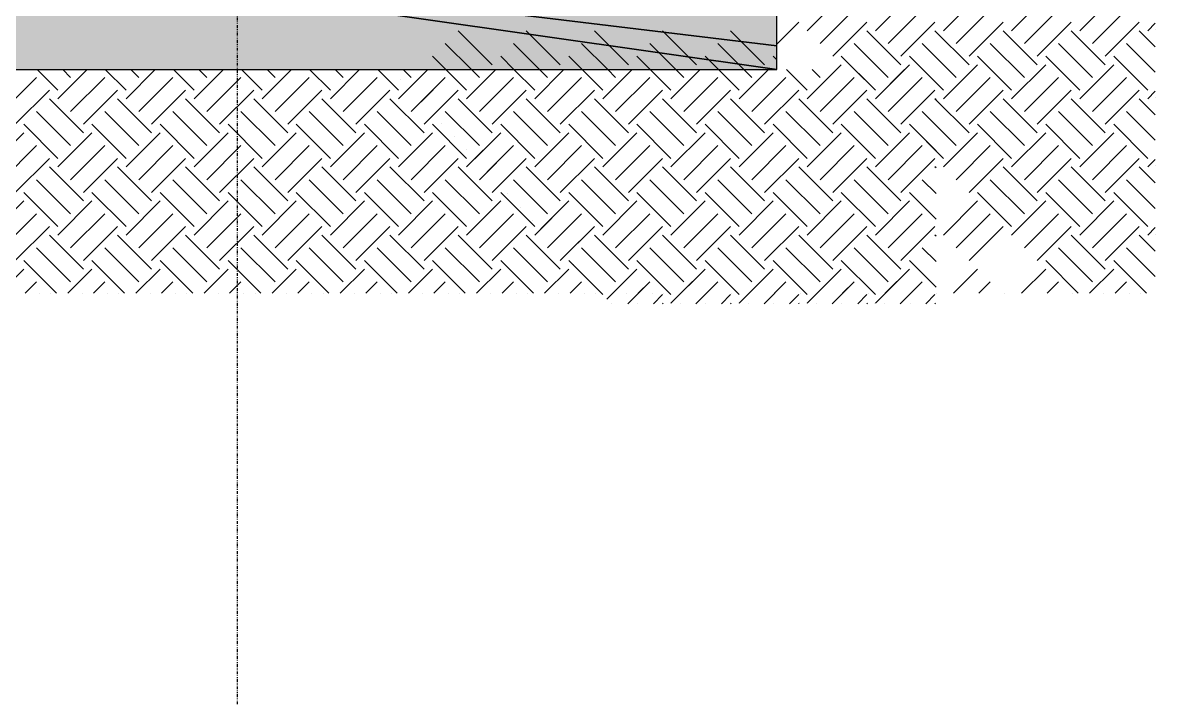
# Model space of a CAD drawing. Extents: x 37185 to 43130, y -8131 to -3926.
# Drawn here: x 38851.8 to 39047.8, y -7832.6 to -7714.5 of the extents above; entities that cross this region are included whole.
import ezdxf

# ---------------------------------------------------------------- set-up
doc = ezdxf.new("R2010")
doc.units = 0
doc.header["$MEASUREMENT"] = 0
doc.linetypes.add('ESTILO_TQS_0004', pattern=[1.12, 0.5, -0.2, 0.01, -0.2, 0.01, -0.2])
for name, color, linetype in [('47', 15, 'CONTINUOUS'), ('52', 3, 'CONTINUOUS'), ('70', 160, 'CONTINUOUS'), ('96', 252, 'CONTINUOUS')]:
    doc.layers.add(name, color=color, linetype=linetype)

msp = doc.modelspace()

# ---------------------------------------------------------------- linework, layer by layer
at = {"layer": '47', "linetype": 'Continuous'}
for p, q in [((38987.57, -7715.9), (38993.46, -7710)), ((38999.36, -7715.9), (39005.25, -7710)), ((39011.14, -7715.9), (39017.03, -7710)), ((39022.93, -7715.9), (39028.82, -7710)), ((39034.71, -7715.9), (39040.6, -7710)), ((38989.78, -7718.11), (38995.67, -7712.21)), ((39001.56, -7718.11), (39007.46, -7712.21)), ((39013.35, -7718.11), (39019.24, -7712.21)), ((39025.14, -7718.11), (39031.03, -7712.21)), ((39036.92, -7718.11), (39042.81, -7712.21)), ((38982.29, -7718.23), (38986.1, -7714.42)), ((38991.99, -7720.32), (38997.88, -7714.42)), ((39003.77, -7720.32), (39009.67, -7714.42)), ((39015.56, -7720.32), (39021.45, -7714.42)), ((39027.34, -7720.32), (39033.24, -7714.42)), ((39039.13, -7720.32), (39045.02, -7714.42)), ((39046.5, -7715.9), (39047.79, -7714.6)), ((38933.06, -7721.79), (38927.17, -7715.9)), ((38944.85, -7721.79), (38938.96, -7715.9)), ((38956.63, -7721.79), (38950.74, -7715.9)), ((38968.42, -7721.79), (38962.53, -7715.9)), ((38980.2, -7721.79), (38974.31, -7715.9)), ((38982.29, -7716.51), (38982.29, -7716.51)), ((39003.77, -7721.79), (38997.88, -7715.9)), ((39015.56, -7721.79), (39009.67, -7715.9)), ((39027.34, -7721.79), (39021.45, -7715.9)), ((39039.13, -7721.79), (39033.24, -7715.9)), ((39047.79, -7718.67), (39045.02, -7715.9)), ((39047.79, -7715.72), (39047.79, -7715.72)), ((38929.48, -7722.62), (38924.96, -7718.11)), ((38941.26, -7722.62), (38936.75, -7718.11)), ((38953.05, -7722.62), (38948.53, -7718.11)), ((38964.83, -7722.62), (38960.32, -7718.11)), ((38976.62, -7722.62), (38972.1, -7718.11)), ((39001.56, -7724), (38995.67, -7718.11)), ((39013.35, -7724), (39007.46, -7718.11)), ((39025.14, -7724), (39019.24, -7718.11)), ((39036.92, -7724), (39031.03, -7718.11)), ((39047.79, -7723.09), (39042.81, -7718.11)), ((38925.06, -7722.62), (38922.75, -7720.32)), ((38936.84, -7722.62), (38934.54, -7720.32)), ((38948.63, -7722.62), (38946.32, -7720.32)), ((38960.41, -7722.62), (38958.11, -7720.32)), ((38972.2, -7722.62), (38969.89, -7720.32)), ((38982.29, -7720.93), (38981.68, -7720.32)), ((38999.36, -7726.21), (38993.46, -7720.32)), ((39011.14, -7726.21), (39005.25, -7720.32)), ((39022.93, -7726.21), (39017.03, -7720.32)), ((39034.71, -7726.21), (39028.82, -7720.32)), ((39046.5, -7726.21), (39040.6, -7720.32)), ((38982.29, -7721.17), (38982.29, -7721.17)), ((38987.57, -7727.68), (38993.46, -7721.79)), ((38999.36, -7727.68), (39005.25, -7721.79)), ((39011.14, -7727.68), (39017.03, -7721.79)), ((39022.93, -7727.68), (39028.82, -7721.79)), ((39034.71, -7727.68), (39040.6, -7721.79)), ((38848.36, -7729.89), (38854.25, -7724)), ((38857.93, -7726.21), (38854.35, -7722.62)), ((38857.93, -7727.68), (38863, -7722.62)), ((38860.14, -7724), (38858.77, -7722.62)), ((38860.14, -7729.89), (38866.04, -7724)), ((38869.72, -7726.21), (38866.13, -7722.62)), ((38869.72, -7727.68), (38874.78, -7722.62)), ((38871.93, -7724), (38870.55, -7722.62)), ((38871.93, -7729.89), (38877.82, -7724)), ((38881.5, -7726.21), (38877.92, -7722.62)), ((38881.5, -7727.68), (38886.57, -7722.62)), ((38883.71, -7724), (38882.34, -7722.62)), ((38883.71, -7729.89), (38889.61, -7724)), ((38893.29, -7726.21), (38889.7, -7722.62)), ((38893.29, -7727.68), (38898.35, -7722.62)), ((38895.5, -7724), (38894.12, -7722.62)), ((38895.5, -7729.89), (38901.39, -7724)), ((38905.07, -7726.21), (38901.49, -7722.62)), ((38905.07, -7727.68), (38910.14, -7722.62)), ((38907.28, -7724), (38905.91, -7722.62)), ((38907.28, -7729.89), (38913.18, -7724)), ((38916.86, -7726.21), (38913.27, -7722.62)), ((38916.86, -7727.68), (38921.92, -7722.62)), ((38917.19, -7724.4), (38917.19, -7724.4)), ((38919.07, -7724), (38917.69, -7722.62)), ((38919.07, -7724), (38917.69, -7722.62)), ((38918.62, -7725.92), (38921.92, -7722.62)), ((38919.07, -7729.89), (38924.96, -7724)), ((38920.76, -7728.2), (38924.96, -7724)), ((38928.64, -7726.21), (38925.06, -7722.62)), ((38928.64, -7727.68), (38933.71, -7722.62)), ((38928.64, -7727.68), (38933.71, -7722.62)), ((38930.85, -7724), (38929.48, -7722.62)), ((38930.85, -7729.89), (38936.75, -7724)), ((38930.85, -7729.89), (38936.75, -7724)), ((38933.9, -7722.62), (38933.9, -7722.62)), ((38940.43, -7726.21), (38936.84, -7722.62)), ((38940.43, -7727.68), (38945.49, -7722.62)), ((38940.43, -7727.68), (38945.49, -7722.62)), ((38942.64, -7724), (38941.26, -7722.62)), ((38942.64, -7729.89), (38948.53, -7724)), ((38942.64, -7729.89), (38948.53, -7724)), ((38945.68, -7722.62), (38945.68, -7722.62)), ((38952.21, -7726.21), (38948.63, -7722.62)), ((38952.21, -7727.68), (38957.28, -7722.62)), ((38952.21, -7727.68), (38957.28, -7722.62)), ((38954.42, -7724), (38953.05, -7722.62)), ((38954.42, -7729.89), (38960.32, -7724)), ((38954.42, -7729.89), (38960.32, -7724)), ((38957.47, -7722.62), (38957.47, -7722.62)), ((38964, -7726.21), (38960.41, -7722.62)), ((38964, -7727.68), (38969.06, -7722.62)), ((38964, -7727.68), (38969.06, -7722.62)), ((38966.21, -7724), (38964.83, -7722.62)), ((38966.21, -7729.89), (38972.1, -7724)), ((38966.21, -7729.89), (38972.1, -7724)), ((38969.25, -7722.62), (38969.25, -7722.62)), ((38975.79, -7726.21), (38972.2, -7722.62)), ((38975.79, -7727.68), (38980.85, -7722.62)), ((38975.79, -7727.68), (38980.85, -7722.62)), ((38977.99, -7724), (38976.62, -7722.62)), ((38977.99, -7729.89), (38983.89, -7724)), ((38977.99, -7729.89), (38983.89, -7724)), ((38981.04, -7722.62), (38981.04, -7722.62)), ((38987.57, -7726.21), (38983.98, -7722.62)), ((38987.57, -7727.68), (38992.63, -7722.62)), ((38989.78, -7724), (38988.4, -7722.62)), ((38989.78, -7729.89), (38995.67, -7724)), ((38989.78, -7729.89), (38995.67, -7724)), ((38999.36, -7726.21), (38995.77, -7722.62)), ((38999.36, -7727.68), (39004.42, -7722.62)), ((39001.56, -7724), (39000.19, -7722.62)), ((39001.56, -7729.89), (39007.46, -7724)), ((39001.56, -7729.89), (39007.46, -7724)), ((39009.85, -7724.91), (39007.55, -7722.62)), ((39013.35, -7729.89), (39019.24, -7724)), ((39025.14, -7729.89), (39031.03, -7724)), ((39036.92, -7729.89), (39042.81, -7724)), ((38850.57, -7732.1), (38856.46, -7726.21)), ((38862.35, -7732.1), (38868.25, -7726.21)), ((38874.14, -7732.1), (38880.03, -7726.21)), ((38885.92, -7732.1), (38891.82, -7726.21)), ((38897.71, -7732.1), (38903.6, -7726.21)), ((38909.49, -7732.1), (38915.39, -7726.21)), ((38921.28, -7732.1), (38927.17, -7726.21)), ((38922.91, -7730.47), (38927.17, -7726.21)), ((38933.06, -7732.1), (38938.96, -7726.21)), ((38933.06, -7732.1), (38938.96, -7726.21)), ((38944.85, -7732.1), (38950.74, -7726.21)), ((38944.85, -7732.1), (38950.74, -7726.21)), ((38956.63, -7732.1), (38962.53, -7726.21)), ((38956.63, -7732.1), (38962.53, -7726.21)), ((38968.42, -7732.1), (38974.31, -7726.21)), ((38968.42, -7732.1), (38974.31, -7726.21)), ((38980.2, -7732.1), (38986.1, -7726.21)), ((38980.2, -7732.1), (38986.1, -7726.21)), ((38991.99, -7732.1), (38997.88, -7726.21)), ((38991.99, -7732.1), (38997.88, -7726.21)), ((39003.77, -7732.1), (39009.67, -7726.21)), ((39003.77, -7732.1), (39009.67, -7726.21)), ((39015.56, -7732.1), (39021.45, -7726.21)), ((39027.34, -7732.1), (39033.24, -7726.21)), ((39039.13, -7732.1), (39045.02, -7726.21)), ((39046.5, -7727.68), (39047.79, -7726.38)), ((38862.35, -7733.57), (38856.46, -7727.68)), ((38874.14, -7733.57), (38868.25, -7727.68)), ((38885.92, -7733.57), (38880.03, -7727.68)), ((38897.71, -7733.57), (38891.82, -7727.68)), ((38909.49, -7733.57), (38903.6, -7727.68)), ((38921.28, -7733.57), (38915.39, -7727.68)), ((38933.06, -7733.57), (38927.17, -7727.68)), ((38933.06, -7733.57), (38927.17, -7727.68)), ((38944.85, -7733.57), (38938.96, -7727.68)), ((38956.63, -7733.57), (38950.74, -7727.68)), ((38968.42, -7733.57), (38962.53, -7727.68)), ((38980.2, -7733.57), (38974.31, -7727.68)), ((38991.99, -7733.57), (38986.1, -7727.68)), ((39003.77, -7733.57), (38997.88, -7727.68)), ((39015.56, -7733.57), (39009.67, -7727.68)), ((39009.85, -7727.86), (39009.67, -7727.68)), ((39027.34, -7733.57), (39021.45, -7727.68)), ((39039.13, -7733.57), (39033.24, -7727.68)), ((39047.79, -7730.45), (39045.02, -7727.68)), ((39047.79, -7727.51), (39047.79, -7727.51)), ((38860.14, -7735.78), (38854.25, -7729.89)), ((38871.93, -7735.78), (38866.04, -7729.89)), ((38883.71, -7735.78), (38877.82, -7729.89)), ((38895.5, -7735.78), (38889.61, -7729.89)), ((38907.28, -7735.78), (38901.39, -7729.89)), ((38919.07, -7735.78), (38913.18, -7729.89)), ((38930.85, -7735.78), (38924.96, -7729.89)), ((38930.85, -7735.78), (38924.96, -7729.89)), ((38942.64, -7735.78), (38936.75, -7729.89)), ((38954.42, -7735.78), (38948.53, -7729.89)), ((38966.21, -7735.78), (38960.32, -7729.89)), ((38977.99, -7735.78), (38972.1, -7729.89)), ((38989.78, -7735.78), (38983.89, -7729.89)), ((39001.56, -7735.78), (38995.67, -7729.89)), ((39013.35, -7735.78), (39007.46, -7729.89)), ((39009.85, -7732.28), (39007.46, -7729.89)), ((39025.14, -7735.78), (39019.24, -7729.89)), ((39036.92, -7735.78), (39031.03, -7729.89)), ((39047.79, -7734.87), (39042.81, -7729.89)), ((38857.93, -7737.99), (38852.04, -7732.1)), ((38869.72, -7737.99), (38863.83, -7732.1)), ((38881.5, -7737.99), (38875.61, -7732.1)), ((38893.29, -7737.99), (38887.4, -7732.1)), ((38905.07, -7737.99), (38899.18, -7732.1)), ((38916.86, -7737.99), (38910.97, -7732.1)), ((38928.64, -7737.99), (38922.75, -7732.1)), ((38924.34, -7731.99), (38924.34, -7731.99)), ((38940.43, -7737.99), (38934.54, -7732.1)), ((38952.21, -7737.99), (38946.32, -7732.1)), ((38964, -7737.99), (38958.11, -7732.1)), ((38975.79, -7737.99), (38969.89, -7732.1)), ((38987.57, -7737.99), (38981.68, -7732.1)), ((38999.36, -7737.99), (38993.46, -7732.1)), ((39011.14, -7737.99), (39005.25, -7732.1)), ((39009.85, -7736.7), (39005.25, -7732.1)), ((39022.93, -7737.99), (39017.03, -7732.1)), ((39034.71, -7737.99), (39028.82, -7732.1)), ((39046.5, -7737.99), (39040.6, -7732.1)), ((38846.15, -7739.47), (38852.04, -7733.57)), ((38857.93, -7739.47), (38863.83, -7733.57)), ((38869.72, -7739.47), (38875.61, -7733.57)), ((38881.5, -7739.47), (38887.4, -7733.57)), ((38893.29, -7739.47), (38899.18, -7733.57)), ((38905.07, -7739.47), (38910.97, -7733.57)), ((38916.86, -7739.47), (38922.75, -7733.57)), ((38926.48, -7734.27), (38926.48, -7734.27)), ((38928.64, -7739.47), (38934.54, -7733.57)), ((38930.05, -7738.06), (38934.54, -7733.57)), ((38940.43, -7739.47), (38946.32, -7733.57)), ((38940.43, -7739.47), (38946.32, -7733.57)), ((38952.21, -7739.47), (38958.11, -7733.57)), ((38952.21, -7739.47), (38958.11, -7733.57)), ((38964, -7739.47), (38969.89, -7733.57)), ((38964, -7739.47), (38969.89, -7733.57)), ((38975.79, -7739.47), (38981.68, -7733.57)), ((38975.79, -7739.47), (38981.68, -7733.57)), ((38987.57, -7739.47), (38993.46, -7733.57)), ((38987.57, -7739.47), (38993.46, -7733.57)), ((38999.36, -7739.47), (39005.25, -7733.57)), ((38999.36, -7739.47), (39005.25, -7733.57)), ((39011.14, -7739.47), (39017.03, -7733.57)), ((39022.93, -7739.47), (39028.82, -7733.57)), ((39034.71, -7739.47), (39040.6, -7733.57)), ((38848.36, -7741.68), (38854.25, -7735.78)), ((38860.14, -7741.68), (38866.04, -7735.78)), ((38871.93, -7741.68), (38877.82, -7735.78)), ((38883.71, -7741.68), (38889.61, -7735.78)), ((38895.5, -7741.68), (38901.39, -7735.78)), ((38907.28, -7741.68), (38913.18, -7735.78)), ((38919.07, -7741.68), (38924.96, -7735.78)), ((38930.85, -7741.68), (38936.75, -7735.78)), ((38932.19, -7740.34), (38936.75, -7735.78)), ((38942.64, -7741.68), (38948.53, -7735.78)), ((38942.64, -7741.68), (38948.53, -7735.78)), ((38954.42, -7741.68), (38960.32, -7735.78)), ((38954.42, -7741.68), (38960.32, -7735.78)), ((38966.21, -7741.68), (38972.1, -7735.78)), ((38966.21, -7741.68), (38972.1, -7735.78)), ((38977.99, -7741.68), (38983.89, -7735.78)), ((38977.99, -7741.68), (38983.89, -7735.78)), ((38989.78, -7741.68), (38995.67, -7735.78)), ((38989.78, -7741.68), (38995.67, -7735.78)), ((39001.56, -7741.68), (39007.46, -7735.78)), ((39001.56, -7741.68), (39007.46, -7735.78)), ((39013.35, -7741.68), (39019.24, -7735.78)), ((39025.14, -7741.68), (39031.03, -7735.78)), ((39036.92, -7741.68), (39042.81, -7735.78)), ((38850.57, -7743.89), (38856.46, -7737.99)), ((38862.35, -7743.89), (38868.25, -7737.99)), ((38874.14, -7743.89), (38880.03, -7737.99)), ((38885.92, -7743.89), (38891.82, -7737.99)), ((38897.71, -7743.89), (38903.6, -7737.99)), ((38909.49, -7743.89), (38915.39, -7737.99)), ((38921.28, -7743.89), (38927.17, -7737.99)), ((38928.62, -7736.54), (38928.62, -7736.54)), ((38933.06, -7743.89), (38938.96, -7737.99)), ((38934.34, -7742.61), (38938.96, -7737.99)), ((38944.85, -7743.89), (38950.74, -7737.99)), ((38944.85, -7743.89), (38950.74, -7737.99)), ((38956.63, -7743.89), (38962.53, -7737.99)), ((38956.63, -7743.89), (38962.53, -7737.99)), ((38968.42, -7743.89), (38974.31, -7737.99)), ((38968.42, -7743.89), (38974.31, -7737.99)), ((38980.2, -7743.89), (38986.1, -7737.99)), ((38980.2, -7743.89), (38986.1, -7737.99)), ((38991.99, -7743.89), (38997.88, -7737.99)), ((38991.99, -7743.89), (38997.88, -7737.99)), ((39003.77, -7743.89), (39009.67, -7737.99)), ((39003.77, -7743.89), (39009.67, -7737.99)), ((39015.56, -7743.89), (39021.45, -7737.99)), ((39027.34, -7743.89), (39033.24, -7737.99)), ((39039.13, -7743.89), (39045.02, -7737.99)), ((39046.5, -7739.47), (39047.79, -7738.17)), ((38862.35, -7745.36), (38856.46, -7739.47)), ((38874.14, -7745.36), (38868.25, -7739.47)), ((38885.92, -7745.36), (38880.03, -7739.47)), ((38897.71, -7745.36), (38891.82, -7739.47)), ((38909.49, -7745.36), (38903.6, -7739.47)), ((38921.28, -7745.36), (38915.39, -7739.47)), ((38933.06, -7745.36), (38927.17, -7739.47)), ((38944.85, -7745.36), (38938.96, -7739.47)), ((38944.85, -7745.36), (38938.96, -7739.47)), ((38956.63, -7745.36), (38950.74, -7739.47)), ((38968.42, -7745.36), (38962.53, -7739.47)), ((38980.2, -7745.36), (38974.31, -7739.47)), ((38991.99, -7745.36), (38986.1, -7739.47)), ((39003.77, -7745.36), (38997.88, -7739.47)), ((39009.85, -7739.65), (39009.67, -7739.47)), ((39027.34, -7745.36), (39021.45, -7739.47)), ((39039.13, -7745.36), (39033.24, -7739.47)), ((39047.79, -7742.24), (39045.02, -7739.47)), ((39047.79, -7739.29), (39047.79, -7739.29)), ((38860.14, -7747.57), (38854.25, -7741.68)), ((38871.93, -7747.57), (38866.04, -7741.68)), ((38883.71, -7747.57), (38877.82, -7741.68)), ((38895.5, -7747.57), (38889.61, -7741.68)), ((38907.28, -7747.57), (38901.39, -7741.68)), ((38919.07, -7747.57), (38913.18, -7741.68)), ((38930.85, -7747.57), (38924.96, -7741.68)), ((38942.64, -7747.57), (38936.75, -7741.68)), ((38942.64, -7747.57), (38936.75, -7741.68)), ((38954.42, -7747.57), (38948.53, -7741.68)), ((38966.21, -7747.57), (38960.32, -7741.68)), ((38977.99, -7747.57), (38972.1, -7741.68)), ((38989.78, -7747.57), (38983.89, -7741.68)), ((39001.56, -7747.57), (38995.67, -7741.68)), ((39009.85, -7744.07), (39007.46, -7741.68)), ((39025.14, -7747.57), (39019.24, -7741.68)), ((39036.92, -7747.57), (39031.03, -7741.68)), ((39047.79, -7746.66), (39042.81, -7741.68)), ((38857.93, -7749.78), (38852.04, -7743.89)), ((38869.72, -7749.78), (38863.83, -7743.89)), ((38881.5, -7749.78), (38875.61, -7743.89)), ((38893.29, -7749.78), (38887.4, -7743.89)), ((38905.07, -7749.78), (38899.18, -7743.89)), ((38916.86, -7749.78), (38910.97, -7743.89)), ((38928.64, -7749.78), (38922.75, -7743.89)), ((38940.43, -7749.78), (38934.54, -7743.89)), ((38952.21, -7749.78), (38946.32, -7743.89)), ((38964, -7749.78), (38958.11, -7743.89)), ((38975.79, -7749.78), (38969.89, -7743.89)), ((38987.57, -7749.78), (38981.68, -7743.89)), ((38999.36, -7749.78), (38993.46, -7743.89)), ((39009.85, -7748.49), (39005.25, -7743.89)), ((39022.93, -7749.78), (39017.03, -7743.89)), ((39034.71, -7749.78), (39028.82, -7743.89)), ((39046.5, -7749.78), (39040.6, -7743.89)), ((38846.15, -7751.25), (38852.04, -7745.36)), ((38857.93, -7751.25), (38863.83, -7745.36)), ((38869.72, -7751.25), (38875.61, -7745.36)), ((38881.5, -7751.25), (38887.4, -7745.36)), ((38893.29, -7751.25), (38899.18, -7745.36)), ((38905.07, -7751.25), (38910.97, -7745.36)), ((38916.86, -7751.25), (38922.75, -7745.36)), ((38928.64, -7751.25), (38934.54, -7745.36)), ((38935.77, -7744.13), (38935.77, -7744.13)), ((38940.43, -7751.25), (38946.32, -7745.36)), ((38941.48, -7750.2), (38946.32, -7745.36)), ((38952.21, -7751.25), (38958.11, -7745.36)), ((38952.21, -7751.25), (38958.11, -7745.36)), ((38964, -7751.25), (38969.89, -7745.36)), ((38964, -7751.25), (38969.89, -7745.36)), ((38975.79, -7751.25), (38981.68, -7745.36)), ((38975.79, -7751.25), (38981.68, -7745.36)), ((38987.57, -7751.25), (38993.46, -7745.36)), ((38987.57, -7751.25), (38993.46, -7745.36)), ((38999.36, -7751.25), (39005.25, -7745.36)), ((38999.36, -7751.25), (39005.25, -7745.36)), ((39011.14, -7751.25), (39017.03, -7745.36)), ((39022.93, -7751.25), (39028.82, -7745.36)), ((39034.71, -7751.25), (39040.6, -7745.36)), ((38848.36, -7753.46), (38854.25, -7747.57)), ((38860.14, -7753.46), (38866.04, -7747.57)), ((38871.93, -7753.46), (38877.82, -7747.57)), ((38883.71, -7753.46), (38889.61, -7747.57)), ((38895.5, -7753.46), (38901.39, -7747.57)), ((38907.28, -7753.46), (38913.18, -7747.57)), ((38919.07, -7753.46), (38924.96, -7747.57)), ((38930.85, -7753.46), (38936.75, -7747.57)), ((38937.91, -7746.41), (38937.91, -7746.41)), ((38942.64, -7753.46), (38948.53, -7747.57)), ((38943.62, -7752.48), (38948.53, -7747.57)), ((38954.42, -7753.46), (38960.32, -7747.57)), ((38954.42, -7753.46), (38960.32, -7747.57)), ((38966.21, -7753.46), (38972.1, -7747.57)), ((38966.21, -7753.46), (38972.1, -7747.57)), ((38977.99, -7753.46), (38983.89, -7747.57)), ((38977.99, -7753.46), (38983.89, -7747.57)), ((38989.78, -7753.46), (38995.67, -7747.57)), ((38989.78, -7753.46), (38995.67, -7747.57)), ((39001.56, -7753.46), (39007.46, -7747.57)), ((39001.56, -7753.46), (39007.46, -7747.57)), ((39013.35, -7753.46), (39019.24, -7747.57)), ((39025.14, -7753.46), (39031.03, -7747.57)), ((39036.92, -7753.46), (39042.81, -7747.57)), ((38850.57, -7755.67), (38856.46, -7749.78)), ((38862.35, -7755.67), (38868.25, -7749.78)), ((38874.14, -7755.67), (38880.03, -7749.78)), ((38885.92, -7755.67), (38891.82, -7749.78)), ((38897.71, -7755.67), (38903.6, -7749.78)), ((38909.49, -7755.67), (38915.39, -7749.78)), ((38921.28, -7755.67), (38927.17, -7749.78)), ((38933.06, -7755.67), (38938.96, -7749.78)), ((38940.05, -7748.68), (38940.05, -7748.68)), ((38944.85, -7755.67), (38950.74, -7749.78)), ((38945.77, -7754.75), (38950.74, -7749.78)), ((38956.63, -7755.67), (38962.53, -7749.78)), ((38956.63, -7755.67), (38962.53, -7749.78)), ((38968.42, -7755.67), (38974.31, -7749.78)), ((38968.42, -7755.67), (38974.31, -7749.78)), ((38980.2, -7755.67), (38986.1, -7749.78)), ((38980.2, -7755.67), (38986.1, -7749.78)), ((38991.99, -7755.67), (38997.88, -7749.78)), ((38991.99, -7755.67), (38997.88, -7749.78)), ((39003.77, -7755.67), (39009.67, -7749.78)), ((39003.77, -7755.67), (39009.67, -7749.78)), ((39015.56, -7755.67), (39021.45, -7749.78)), ((39027.34, -7755.67), (39033.24, -7749.78)), ((39039.13, -7755.67), (39045.02, -7749.78)), ((39046.5, -7751.25), (39047.79, -7749.95)), ((38862.35, -7757.14), (38856.46, -7751.25)), ((38874.14, -7757.14), (38868.25, -7751.25)), ((38885.92, -7757.14), (38880.03, -7751.25)), ((38897.71, -7757.14), (38891.82, -7751.25)), ((38909.49, -7757.14), (38903.6, -7751.25)), ((38921.28, -7757.14), (38915.39, -7751.25)), ((38933.06, -7757.14), (38927.17, -7751.25)), ((38944.85, -7757.14), (38938.96, -7751.25)), ((38956.63, -7757.14), (38950.74, -7751.25)), ((38956.63, -7757.14), (38950.74, -7751.25)), ((38968.42, -7757.14), (38962.53, -7751.25)), ((38980.2, -7757.14), (38974.31, -7751.25)), ((38991.99, -7757.14), (38986.1, -7751.25)), ((39003.77, -7757.14), (38997.88, -7751.25)), ((39009.85, -7751.43), (39009.67, -7751.25)), ((39039.13, -7757.14), (39033.24, -7751.25)), ((39047.79, -7754.02), (39045.02, -7751.25)), ((39047.79, -7751.08), (39047.79, -7751.08)), ((38860.14, -7759.35), (38854.25, -7753.46)), ((38871.93, -7759.35), (38866.04, -7753.46)), ((38883.71, -7759.35), (38877.82, -7753.46)), ((38895.5, -7759.35), (38889.61, -7753.46)), ((38907.28, -7759.35), (38901.39, -7753.46)), ((38919.07, -7759.35), (38913.18, -7753.46)), ((38930.85, -7759.35), (38924.96, -7753.46)), ((38942.64, -7759.35), (38936.75, -7753.46)), ((38954.42, -7759.35), (38948.53, -7753.46)), ((38954.42, -7759.35), (38948.53, -7753.46)), ((38966.21, -7759.35), (38960.32, -7753.46)), ((38977.99, -7759.35), (38972.1, -7753.46)), ((38989.78, -7759.35), (38983.89, -7753.46)), ((39001.56, -7759.35), (38995.67, -7753.46)), ((39009.85, -7755.85), (39007.46, -7753.46)), ((39036.92, -7759.35), (39031.03, -7753.46)), ((39047.79, -7758.44), (39042.81, -7753.46)), ((38857.69, -7761.32), (38852.04, -7755.67)), ((38869.48, -7761.32), (38863.83, -7755.67)), ((38881.26, -7761.32), (38875.61, -7755.67)), ((38893.05, -7761.32), (38887.4, -7755.67)), ((38904.83, -7761.32), (38899.18, -7755.67)), ((38916.62, -7761.32), (38910.97, -7755.67)), ((38928.4, -7761.32), (38922.75, -7755.67)), ((38940.19, -7761.32), (38934.54, -7755.67)), ((38951.97, -7761.32), (38946.32, -7755.67)), ((38964, -7761.56), (38958.11, -7755.67)), ((38975.79, -7761.56), (38969.89, -7755.67)), ((38987.57, -7761.56), (38981.68, -7755.67)), ((38999.36, -7761.56), (38993.46, -7755.67)), ((39009.85, -7760.27), (39005.25, -7755.67)), ((39034.47, -7761.32), (39028.82, -7755.67)), ((39046.25, -7761.32), (39040.6, -7755.67)), ((38847.86, -7761.32), (38852.04, -7757.14)), ((38859.65, -7761.32), (38863.83, -7757.14)), ((38871.43, -7761.32), (38875.61, -7757.14)), ((38883.22, -7761.32), (38887.4, -7757.14)), ((38895, -7761.32), (38899.18, -7757.14)), ((38906.79, -7761.32), (38910.97, -7757.14)), ((38918.57, -7761.32), (38922.75, -7757.14)), ((38930.36, -7761.32), (38934.54, -7757.14)), ((38942.14, -7761.32), (38946.32, -7757.14)), ((38947.2, -7756.27), (38947.2, -7756.27)), ((38952.91, -7762.34), (38958.11, -7757.14)), ((38953.93, -7761.32), (38958.11, -7757.14)), ((38964, -7763.04), (38969.89, -7757.14)), ((38965.72, -7761.32), (38969.89, -7757.14)), ((38975.79, -7763.04), (38981.68, -7757.14)), ((38977.5, -7761.32), (38981.68, -7757.14)), ((38987.57, -7763.04), (38993.46, -7757.14)), ((38989.29, -7761.32), (38993.46, -7757.14)), ((38999.36, -7763.04), (39005.25, -7757.14)), ((39001.07, -7761.32), (39005.25, -7757.14)), ((39012.86, -7761.32), (39017.03, -7757.14)), ((39024.64, -7761.32), (39028.82, -7757.14)), ((39036.43, -7761.32), (39040.6, -7757.14)), ((38852.28, -7761.32), (38854.25, -7759.35)), ((38864.07, -7761.32), (38866.04, -7759.35)), ((38875.85, -7761.32), (38877.82, -7759.35)), ((38887.64, -7761.32), (38889.61, -7759.35)), ((38899.42, -7761.32), (38901.39, -7759.35)), ((38911.21, -7761.32), (38913.18, -7759.35)), ((38922.99, -7761.32), (38924.96, -7759.35)), ((38934.78, -7761.32), (38936.75, -7759.35)), ((38946.56, -7761.32), (38948.53, -7759.35)), ((38949.34, -7758.55), (38949.34, -7758.55)), ((38956.53, -7763.14), (38960.32, -7759.35)), ((38958.35, -7761.32), (38960.32, -7759.35)), ((38968.32, -7763.14), (38972.1, -7759.35)), ((38970.13, -7761.32), (38972.1, -7759.35)), ((38980.1, -7763.14), (38983.89, -7759.35)), ((38981.92, -7761.32), (38983.89, -7759.35)), ((38991.89, -7763.14), (38995.67, -7759.35)), ((38993.7, -7761.32), (38995.67, -7759.35)), ((39003.67, -7763.14), (39007.46, -7759.35)), ((39005.49, -7761.32), (39007.46, -7759.35)), ((39017.27, -7761.32), (39019.24, -7759.35)), ((39029.06, -7761.32), (39031.03, -7759.35)), ((39040.85, -7761.32), (39042.81, -7759.35)), ((38854.75, -7761.32), (38854.75, -7761.32)), ((38856.7, -7761.32), (38856.7, -7761.32)), ((38862.11, -7761.32), (38862.11, -7761.32)), ((38866.53, -7761.32), (38866.53, -7761.32)), ((38868.49, -7761.32), (38868.49, -7761.32)), ((38873.9, -7761.32), (38873.9, -7761.32)), ((38878.32, -7761.32), (38878.32, -7761.32)), ((38880.27, -7761.32), (38880.27, -7761.32)), ((38885.68, -7761.32), (38885.68, -7761.32)), ((38890.1, -7761.32), (38890.1, -7761.32)), ((38892.06, -7761.32), (38892.06, -7761.32)), ((38897.47, -7761.32), (38897.47, -7761.32)), ((38901.89, -7761.32), (38901.89, -7761.32)), ((38903.84, -7761.32), (38903.84, -7761.32)), ((38909.25, -7761.32), (38909.25, -7761.32)), ((38913.67, -7761.32), (38913.67, -7761.32)), ((38915.63, -7761.32), (38915.63, -7761.32)), ((38921.04, -7761.32), (38921.04, -7761.32)), ((38925.46, -7761.32), (38925.46, -7761.32)), ((38927.41, -7761.32), (38927.41, -7761.32)), ((38932.82, -7761.32), (38932.82, -7761.32)), ((38937.24, -7761.32), (38937.24, -7761.32)), ((38939.2, -7761.32), (38939.2, -7761.32)), ((38944.61, -7761.32), (38944.61, -7761.32)), ((38949.03, -7761.32), (38949.03, -7761.32)), ((38950.98, -7761.32), (38950.98, -7761.32)), ((38951.48, -7760.82), (38951.48, -7760.82)), ((38952.21, -7761.56), (38951.63, -7760.98)), ((38956.39, -7761.32), (38956.39, -7761.32)), ((38960.81, -7761.32), (38960.81, -7761.32)), ((38960.95, -7763.14), (38962.53, -7761.56)), ((38962.77, -7761.32), (38962.77, -7761.32)), ((38972.74, -7763.14), (38974.31, -7761.56)), ((38974.55, -7761.32), (38974.55, -7761.32)), ((38984.52, -7763.14), (38986.1, -7761.56)), ((38986.34, -7761.32), (38986.34, -7761.32)), ((38996.31, -7763.14), (38997.88, -7761.56)), ((38998.12, -7761.32), (38998.12, -7761.32)), ((39008.09, -7763.14), (39009.67, -7761.56)), ((39009.91, -7761.32), (39009.91, -7761.32)), ((39021.69, -7761.32), (39021.69, -7761.32)), ((39033.48, -7761.32), (39033.48, -7761.32)), ((39038.89, -7761.32), (39038.89, -7761.32)), ((39043.31, -7761.32), (39043.31, -7761.32)), ((39045.26, -7761.32), (39045.26, -7761.32)), ((38953.79, -7763.14), (38953.79, -7763.14)), ((38958.21, -7763.14), (38958.21, -7763.14)), ((38962.63, -7763.14), (38962.53, -7763.04)), ((38963.9, -7763.14), (38963.9, -7763.14)), ((38965.58, -7763.14), (38965.58, -7763.14)), ((38970, -7763.14), (38970, -7763.14)), ((38974.42, -7763.14), (38974.31, -7763.04)), ((38975.68, -7763.14), (38975.68, -7763.14)), ((38977.36, -7763.14), (38977.36, -7763.14)), ((38981.78, -7763.14), (38981.78, -7763.14)), ((38986.2, -7763.14), (38986.1, -7763.04)), ((38987.47, -7763.14), (38987.47, -7763.14)), ((38989.15, -7763.14), (38989.15, -7763.14)), ((38993.57, -7763.14), (38993.57, -7763.14)), ((38997.99, -7763.14), (38997.88, -7763.04)), ((38999.25, -7763.14), (38999.25, -7763.14)), ((39000.93, -7763.14), (39000.93, -7763.14)), ((39005.35, -7763.14), (39005.35, -7763.14)), ((39009.77, -7763.14), (39009.67, -7763.04))]:
    msp.add_line(p, q, dxfattribs=at)
at = {"layer": '52', "linetype": 'Continuous'}
for points in [[(38982.29, -7722.62), (38982.29, -7718.51), (38982.29, -7695.95)], [(38795.63, -7722.62), (38824.38, -7722.62), (38982.29, -7722.62)]]:
    msp.add_lwpolyline(points, dxfattribs=at)
at = {"layer": '70', "linetype": 'ESTILO_TQS_0004'}
msp.add_line((38888.96, -6834.84), (38888.96, -7832.62), dxfattribs=at)
at = {"layer": '96', "linetype": 'Continuous'}
for points in [[(38795.63, -7695.95), (38824.38, -7722.62), (38982.29, -7722.62), (38795.63, -7695.95)], [(38795.63, -7695.95), (38982.29, -7722.62), (38982.29, -7718.51), (38795.63, -7695.95)], [(38795.63, -7695.95), (38982.29, -7718.51), (38982.29, -7695.95), (38795.63, -7695.95)]]:
    msp.add_lwpolyline(points, dxfattribs=at)
for points in [[(38795.63, -7695.95), (38824.38, -7722.62), (38982.29, -7722.62)], [(38795.63, -7695.95), (38982.29, -7722.62), (38795.63, -7695.95)], [(38795.63, -7695.95), (38982.29, -7722.62), (38982.29, -7718.51)], [(38795.63, -7695.95), (38982.29, -7718.51), (38795.63, -7695.95)], [(38795.63, -7695.95), (38982.29, -7718.51), (38982.29, -7695.95)]]:
    msp.add_solid(points, dxfattribs=at)

doc.saveas('drawing.dxf')
